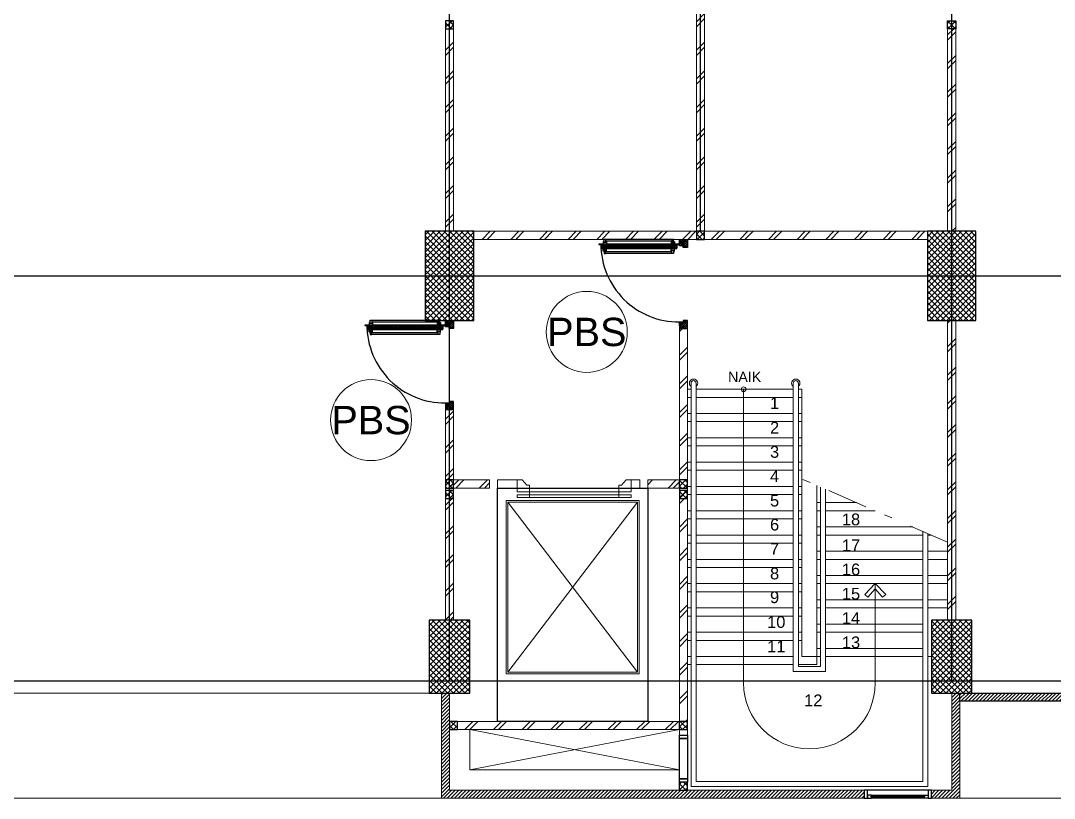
# Model space of a CAD drawing. Header units: millimetres. Extents: x -108 to 351, y -17 to 192.
# Drawn here: x 56.71 to 69.47, y -1.45 to 8.15 of the extents above; entities that cross this region are included whole.
import ezdxf
from ezdxf.enums import TextEntityAlignment as Align

# ---------------------------------------------------------------- set-up
doc = ezdxf.new("R2010")
doc.units = ezdxf.units.MM
doc.linetypes.add('DASHDOT', pattern=[1, 0.5, -0.25, 0, -0.25])
doc.layers.get('defpoints').update_dxf_attribs({"color": 1})
for name, color, linetype, lineweight in [('ars', 11, 'Continuous', 0), ('ars @ 1', 11, 'Continuous', 0), ('ARSIR', 31, 'Continuous', 5), ('KACA', 151, 'Continuous', 5), ('KOL', 1, 'Continuous', 30), ('KOLOM', 4, 'Continuous', 9), ('lan', 7, 'Continuous', 15), ('LIFT', 15, 'Continuous', 15), ('NOT', 7, 'Continuous', 20), ('Stair', 7, 'Continuous', 15), ('tem', 5, 'Continuous', 20)]:
    doc.layers.add(name, color=color, linetype=linetype, lineweight=lineweight)
doc.layers.add('as', color=1, linetype='Continuous', plot=False)
for name, color, linetype in [('HID', 1, 'Continuous'), ('Kusen', 30, 'Continuous'), ('STL', 6, 'Continuous')]:
    doc.layers.add(name, color=color, linetype=linetype)
doc.styles.add('RM25', font='arial.ttf')
doc.styles.add('S', font='simplex', dxfattribs={"width": 0.75})
doc.styles.get("Standard").update_dxf_attribs({"font": 'arial.ttf'})
pattern_1 = [(45, (1589.31912, -394.5002), (-0.176776695, 0.176776695), []), (45, (1589.38162, -394.5002), (-0.176776695, 0.176776695), [])]
pattern_2 = [(225, (1.1, 1e-06), (-0.014142, 0.014142), []), (135, (1.1, 1e-06), (0.014142, 0.014142), [])]
pattern_3 = [(315, (-2e-13, 1e-06), (0.014142, 0.014142), []), (45, (-2e-13, 1e-06), (-0.014142, 0.014142), [])]
pattern_4 = [(225, (31.017206, 56.904637), (0.02245064, -0.02245064), [])]
pattern_5 = [(45, (-12.4, 3.4375), (-0.1767767, 0.1767767), []), (45, (-12.3375, 3.4375), (-0.1767767, 0.1767767), [])]

# ---------------------------------------------------------------- blocks, each defined once
blk = doc.blocks.new('NAV')
blk.add_circle((0, -0.4), 0.4)
at = {"style": 'S', "width": 0.75, "flags": 4}
blk.add_attdef('AV', text='', height=0.3, dxfattribs=at).set_placement((0, -0.4), align=Align.MIDDLE)
blk = doc.blocks.new('k1')
at = {"layer": 'ars'}
h = blk.add_hatch(dxfattribs=at)
h.set_pattern_fill('_USER', color=256, scale=0.05, angle=45, double=1, pattern_type=0)
h.set_pattern_definition([(45, (0, -5), (-0.03535534, 0.03535534), []), (135, (0, -5), (-0.03535534, -0.03535534), [])])
h.paths.add_polyline_path([(-0.3, -0.55), (0.3, -0.55), (0.3, 0.55), (-0.3, 0.55)])
at = {"layer": 'KOL'}
blk.add_lwpolyline([(-0.3, -0.55), (0.3, -0.55), (0.3, 0.55), (-0.3, 0.55)], close=True, dxfattribs=at)
blk = doc.blocks.new('K 10.10')
at = {"layer": 'ars'}
h = blk.add_hatch(dxfattribs=at)
h.set_pattern_fill('_USER', color=256, scale=0.05, angle=45, double=1, pattern_type=0)
h.set_pattern_definition([(45, (0, 0), (-0.035355339, 0.035355339), []), (135, (0, 0), (-0.035355339, -0.035355339), [])])
h.paths.add_polyline_path([(1560.538, 1380.407), (1560.638, 1380.407), (1560.638, 1380.507), (1560.538, 1380.507)])
at = {"layer": 'KOL'}
blk.add_lwpolyline([(1560.538, 1380.407), (1560.638, 1380.407), (1560.638, 1380.507), (1560.538, 1380.507)], close=True, dxfattribs=at)
blk = doc.blocks.new('k3')
at = {"layer": 'ars'}
h = blk.add_hatch(dxfattribs=at)
h.set_pattern_fill('_USER', color=256, scale=0.05, angle=45, double=1, pattern_type=0)
h.set_pattern_definition([(45, (0, -5.05), (-0.03535534, 0.03535534), []), (135, (0, -5.05), (-0.03535534, -0.03535534), [])])
h.paths.add_polyline_path([(-0.25, -0.45), (0.25, -0.45), (0.25, 0.45), (-0.25, 0.45)])
at = {"layer": 'KOL'}
blk.add_lwpolyline([(-0.25, -0.45), (0.25, -0.45), (0.25, 0.45), (-0.25, 0.45)], close=True, dxfattribs=at)
blk = doc.blocks.new('D-P90')
at = {"layer": 'ars'}
h = blk.add_hatch(dxfattribs=at)
h.set_pattern_fill('ANSI37', color=256, scale=0.005, angle=-90, style=0)
h.set_pattern_definition([(45, (-1350.94906, -1248.591899), (0.01122532015, -0.01122532015), []), (315, (-1350.94906, -1248.591899), (-0.01122532015, -0.01122532015), [])])
h.paths.add_polyline_path([(0.009, -0.183, -0.414214), (0.01, -0.184), (0.01, -1.116, -0.414214), (0.009, -1.117), (-0.034, -1.117, 0.414214), (-0.037, -1.12), (-0.037, -1.142, -1), (-0.038, -1.142), (-0.038, -0.158, -1), (-0.037, -0.158), (-0.037, -0.181, 0.414214), (-0.034, -0.183)])
at = {"layer": 'as'}
for p, q in [((-0.04, -0.158), (-0.046, -0.158)), ((-0.042, -0.161), (-0.042, -0.155))]:
    blk.add_line(p, q, dxfattribs=at)
at = {"layer": 'HID'}
for p, q in [((-0.044, -0.125), (-0.092, -0.077)), ((-0.042, -0.123), (-0.091, -0.075)), ((-0.066, -0.147), (-0.023, -0.104)), ((-0.063, -0.147), (-0.023, -0.107)), ((0.966, -0.147), (0.923, -0.104)), ((0.963, -0.147), (0.923, -0.107)), ((0.942, -0.123), (0.991, -0.075)), ((0.944, -0.125), (0.992, -0.077))]:
    blk.add_line(p, q, dxfattribs=at)
for points in [[(-0.044, -0.125), (-0.044, -0.125), (-0.042, -0.123), (-0.042, -0.123)], [(0.944, -0.125), (0.944, -0.125), (0.942, -0.123), (0.942, -0.123)]]:
    blk.add_lwpolyline(points, dxfattribs=at)
at = {"layer": 'KOL'}
blk.add_line((0.97, -0.13), (0.97, -0.15), dxfattribs=at)
at = {"layer": 'Kusen', "ltscale": 2}
for p, q in [((-0.099, -0.221), (-0.099, -1.06)), ((-0.079, -0.241), (-0.079, -1.06)), ((-0.074, -0.211), (-0.04, -0.211)), ((-0.074, -0.221), (-0.074, -0.211)), ((-0.074, -0.251), (-0.074, -0.241)), ((-0.074, -0.251), (-0.04, -0.251)), ((-0.061, -0.251), (-0.061, -0.211)), ((-0.04, -0.251), (-0.04, -0.211)), ((0.046, -0.211), (0.012, -0.211)), ((0.012, -0.251), (0.012, -0.211)), ((0.046, -0.251), (0.012, -0.251)), ((0.033, -0.251), (0.033, -0.211)), ((0.046, -0.221), (0.046, -0.211)), ((0.046, -0.251), (0.046, -0.241)), ((0.053, -0.241), (0.053, -1.06)), ((0.073, -0.221), (0.073, -1.06)), ((-0.074, -1.05), (-0.04, -1.05)), ((-0.074, -1.05), (-0.074, -1.06)), ((-0.074, -1.08), (-0.074, -1.09)), ((-0.074, -1.09), (-0.04, -1.09)), ((-0.061, -1.05), (-0.061, -1.09)), ((-0.04, -1.05), (-0.04, -1.09)), ((0.046, -1.05), (0.012, -1.05)), ((0.012, -1.05), (0.012, -1.09)), ((0.046, -1.09), (0.012, -1.09)), ((0.033, -1.05), (0.033, -1.09)), ((0.046, -1.05), (0.046, -1.06)), ((0.046, -1.08), (0.046, -1.09))]:
    blk.add_line(p, q, dxfattribs=at)
at = {"layer": 'Kusen'}
for p, q in [((-0.042, -0.155), (-0.038, -0.156)), ((-0.042, -0.157), (-0.038, -0.158))]:
    blk.add_line(p, q, dxfattribs=at)
at = {"layer": 'Kusen', "ltscale": 2}
for points in [[(-0.099, -0.241), (-0.061, -0.241), (-0.061, -0.221), (-0.099, -0.221), (-0.099, -0.241)], [(0.073, -0.241), (0.033, -0.241), (0.033, -0.221), (0.073, -0.221), (0.073, -0.241)], [(-0.101, -1.06), (-0.061, -1.06), (-0.061, -1.08), (-0.101, -1.08), (-0.101, -1.06)], [(0.073, -1.06), (0.033, -1.06), (0.033, -1.08), (0.073, -1.08), (0.073, -1.06)]]:
    blk.add_lwpolyline(points, dxfattribs=at)
at = {"layer": 'Kusen'}
blk.add_circle((-0.042, -0.158), 0.001, dxfattribs=at)
for radius, start, end in [(0.0025, 75.7804, 11.3851), (0.961, 270, 0.4597)]:
    blk.add_arc((-0.042, -0.158), radius, start, end, dxfattribs=at)
at = {"layer": 'STL'}
for p, q in [((-0.038, -0.158), (-0.038, -1.142)), ((-0.037, -0.181), (-0.037, -0.158)), ((-0.034, -0.183), (0.009, -0.183)), ((0.01, -0.184), (0.01, -1.116)), ((-0.037, -1.12), (-0.037, -1.142)), ((-0.034, -1.117), (0.009, -1.117))]:
    blk.add_line(p, q, dxfattribs=at)
for points in [[(0, -0.1), (0, -0.103), (-0.019, -0.103, 0.414214), (-0.02, -0.105), (-0.02, -0.148, -0.414214), (-0.022, -0.15), (-0.068, -0.15, -0.414214), (-0.07, -0.148), (-0.07, -0.13), (-0.067, -0.13), (-0.067, -0.146, 0.414214), (-0.065, -0.147), (-0.024, -0.147, 0.414214), (-0.023, -0.146), (-0.023, -0.102, -0.414214), (-0.021, -0.1)], [(0.9, -0.1), (0.9, -0.103), (0.919, -0.103, -0.414214), (0.92, -0.105), (0.92, -0.148, 0.414214), (0.922, -0.15), (0.968, -0.15, 0.414214), (0.97, -0.148), (0.97, -0.13), (0.967, -0.13), (0.967, -0.146, -0.414214), (0.966, -0.147), (0.925, -0.147, -0.414214), (0.923, -0.146), (0.923, -0.102, 0.414214), (0.921, -0.1)]]:
    blk.add_lwpolyline(points, format="xyb", close=True, dxfattribs=at)
blk.add_lwpolyline([(0.009, -0.182), (-0.034, -0.182, -0.414214), (-0.035, -0.181), (-0.035, -0.158, 1), (-0.04, -0.158), (-0.04, -1.142, 1), (-0.035, -1.142), (-0.035, -1.12, -0.414214), (-0.034, -1.119), (0.009, -1.119, 0.414214), (0.012, -1.116), (0.012, -0.184)], format="xyb", dxfattribs=at)
for centre, radius, start, end in [((-0.038, -0.158), 0.00075, 0, 180), ((-0.034, -0.181), 0.0025, 180, 270), ((0.009, -0.184), 0.0025, 360, 90), ((0.009, -0.184), 0.001, 360, 90), ((-0.038, -1.142), 0.00075, 180, 0), ((-0.034, -1.12), 0.0025, 90, 180), ((0.009, -1.116), 0.001, 270, 0)]:
    blk.add_arc(centre, radius, start, end, dxfattribs=at)
blk = doc.blocks.new('PINTU DARURAT')
at = {"layer": 'ARSIR'}
h = blk.add_hatch(dxfattribs=at)
h.set_pattern_fill('_USER', color=256, scale=0.02, angle=315, style=0, double=1, pattern_type=0)
h.set_pattern_definition(pattern_3)
edge = h.paths.add_edge_path()
edge.add_line((0, 0), (0.1, 0))
edge.add_line((0.1, 0), (0.1, 0.05))
edge.add_line((0.1, 0.05), (0.077, 0.05))
edge.add_line((0.077, 0.05), (0.077, 0.096))
edge.add_arc((0.076, 0.096), 0.0015, 360, 450)
edge.add_line((0.075, 0.097), (0.035, 0.097))
edge.add_arc((0.035, 0.096), 0.0015, 90, 180)
edge.add_line((0.033, 0.096), (0.033, 0.08))
edge.add_line((0.033, 0.08), (0.03, 0.08))
edge.add_line((0.03, 0.08), (0.03, 0.1))
edge.add_line((0.03, 0.1), (0, 0.1))
edge.add_line((0, 0.1), (0, 0))
h = blk.add_hatch(dxfattribs=at)
h.set_pattern_fill('_USER', color=256, scale=0.02, angle=315, style=0, double=1, pattern_type=0)
h.set_pattern_definition(pattern_3)
edge = h.paths.add_edge_path()
edge.add_line((0, 0), (0.1, 0))
edge.add_line((0.1, 0), (0.1, 0.05))
edge.add_line((0.1, 0.05), (0.077, 0.05))
edge.add_line((0.077, 0.05), (0.077, 0.096))
edge.add_arc((0.076, 0.096), 0.0015, 360, 450)
edge.add_line((0.075, 0.097), (0.035, 0.097))
edge.add_arc((0.035, 0.096), 0.0015, 90, 180)
edge.add_line((0.033, 0.096), (0.033, 0.08))
edge.add_line((0.033, 0.08), (0.03, 0.08))
edge.add_line((0.03, 0.08), (0.03, 0.1))
edge.add_line((0.03, 0.1), (0, 0.1))
edge.add_line((0, 0.1), (0, 0))
h = blk.add_hatch(dxfattribs=at)
h.set_pattern_fill('_USER', color=256, scale=0.02, angle=315, style=0, double=1, pattern_type=0)
h.set_pattern_definition(pattern_2)
edge = h.paths.add_edge_path()
edge.add_line((1.1, 0), (1, 0))
edge.add_line((1, 0), (1, 0.05))
edge.add_line((1, 0.05), (1.023, 0.05))
edge.add_line((1.023, 0.05), (1.023, 0.096))
edge.add_arc((1.024, 0.096), 0.0015, -630, -540, ccw=False)
edge.add_line((1.024, 0.097), (1.065, 0.097))
edge.add_arc((1.065, 0.096), 0.0015, -360, -270, ccw=False)
edge.add_line((1.067, 0.096), (1.067, 0.08))
edge.add_line((1.067, 0.08), (1.07, 0.08))
edge.add_line((1.07, 0.08), (1.07, 0.1))
edge.add_line((1.07, 0.1), (1.1, 0.1))
edge.add_line((1.1, 0.1), (1.1, 0))
h = blk.add_hatch(dxfattribs=at)
h.set_pattern_fill('_USER', color=256, scale=0.02, angle=315, style=0, double=1, pattern_type=0)
h.set_pattern_definition(pattern_2)
edge = h.paths.add_edge_path()
edge.add_line((1.1, 0), (1, 0))
edge.add_line((1, 0), (1, 0.05))
edge.add_line((1, 0.05), (1.023, 0.05))
edge.add_line((1.023, 0.05), (1.023, 0.096))
edge.add_arc((1.024, 0.096), 0.0015, -630, -540, ccw=False)
edge.add_line((1.024, 0.097), (1.065, 0.097))
edge.add_arc((1.065, 0.096), 0.0015, -360, -270, ccw=False)
edge.add_line((1.067, 0.096), (1.067, 0.08))
edge.add_line((1.067, 0.08), (1.07, 0.08))
edge.add_line((1.07, 0.08), (1.07, 0.1))
edge.add_line((1.07, 0.1), (1.1, 0.1))
edge.add_line((1.1, 0.1), (1.1, 0))
at = {"layer": 'KOL'}
blk.add_line((1.1, 0.1), (1.1, 0), dxfattribs=at)
blk.add_line((1.1, 0.1), (1.1, 0), dxfattribs=at)
blk.add_line((1.1, 0.1), (1.1, 0), dxfattribs=at)
blk.add_line((1.1, 0.1), (1.1, 0), dxfattribs=at)
for points in [[(0, 0), (0.1, 0), (0.1, 0.05), (0.077, 0.05), (0.077, 0.096, 0.414214), (0.075, 0.097), (0.035, 0.097, 0.414214), (0.033, 0.096), (0.033, 0.08), (0.03, 0.08), (0.03, 0.1), (0, 0.1)], [(0, 0), (0.1, 0), (0.1, 0.05), (0.077, 0.05), (0.077, 0.096, 0.414214), (0.075, 0.097), (0.035, 0.097, 0.414214), (0.033, 0.096), (0.033, 0.08), (0.03, 0.08), (0.03, 0.1), (0, 0.1)], [(1.1, 0), (1, 0), (1, 0.05), (1.023, 0.05), (1.023, 0.096, -0.414214), (1.024, 0.097), (1.065, 0.097, -0.414214), (1.067, 0.096), (1.067, 0.08), (1.07, 0.08), (1.07, 0.1), (1.1, 0.1)], [(1.1, 0), (1, 0), (1, 0.05), (1.023, 0.05), (1.023, 0.096, -0.414214), (1.024, 0.097), (1.065, 0.097, -0.414214), (1.067, 0.096), (1.067, 0.08), (1.07, 0.08), (1.07, 0.1), (1.1, 0.1)]]:
    blk.add_lwpolyline(points, format="xyb", close=True, dxfattribs=at)
at = {"layer": 'Kusen', "xscale": -1, "rotation": 180}
blk.add_blockref('D-P90', (0.1, -0.05), dxfattribs=at)
blk = doc.blocks.new('T. J2')
at = {"layer": 'KACA', "color": 141}
blk.add_lwpolyline([(-0.379, 0.077), (0.291, 0.077), (0.291, 0.082), (-0.379, 0.082)], close=True, dxfattribs=at)
at = {"layer": 'Kusen'}
for p, q in [((-0.419, 0), (0.331, 0)), ((-0.369, 0.1), (0.281, 0.1)), ((0.281, 0.06), (-0.369, 0.06))]:
    blk.add_line(p, q, dxfattribs=at)
for points in [[(-0.459, 0), (-0.419, 0), (-0.419, 0.1), (-0.459, 0.1)], [(0.331, 0), (0.371, 0), (0.371, 0.1), (0.331, 0.1)]]:
    blk.add_lwpolyline(points, close=True, dxfattribs=at)
for points in [[(-0.369, 0.077), (-0.369, 0.06), (-0.419, 0.06), (-0.419, 0.1), (-0.369, 0.1), (-0.369, 0.082), (-0.379, 0.082), (-0.379, 0.077), (-0.369, 0.077)], [(0.281, 0.077), (0.281, 0.06), (0.331, 0.06), (0.331, 0.1), (0.281, 0.1), (0.281, 0.082), (0.291, 0.082), (0.291, 0.077), (0.281, 0.077)]]:
    blk.add_lwpolyline(points, dxfattribs=at)
blk = doc.blocks.new('P.SHAFT')
for points in [[(-0.05, 0.54), (-0.05, 0.58), (0.05, 0.58), (0.05, 0.54)], [(-0.05, 0.04), (-0.05, 0.54), (0.05, 0.54), (0.05, 0.04)], [(-0.05, 0), (-0.05, 0.04), (0.05, 0.04), (0.05, 0)]]:
    blk.add_lwpolyline(points, close=True)
blk = doc.blocks.new('LIFT BARANG MITSHUBISI')
at = {"layer": 'ARSIR'}
for p, q in [((-0.845, 1.05), (0.755, -1.05)), ((0.755, 1.05), (-0.845, -1.05))]:
    blk.add_line(p, q, dxfattribs=at)
at = {"layer": 'defpoints', "color": 3}
blk.add_lwpolyline([(0.883, -1.223), (0.883, 1.657), (-0.972, 1.657), (-0.972, -1.223)], close=True, dxfattribs=at)
at = {"layer": 'LIFT'}
for points in [[(-0.865, -1.07), (0.775, -1.07), (0.775, 1.07), (-0.865, 1.07)], [(-0.845, -1.05), (0.755, -1.05), (0.755, 1.05), (-0.845, 1.05)], [(-0.73, -1.141), (0.676, -1.141), (0.676, -1.105), (-0.73, -1.105)], [(-0.73, -1.141), (-0.577, -1.141), (-0.577, -1.105), (-0.73, -1.105)], [(-0.577, -1.176), (0.523, -1.176), (0.523, -1.141), (-0.577, -1.141)], [(0.523, -1.141), (0.676, -1.141), (0.676, -1.105), (0.523, -1.105)], [(-0.577, -1.223), (-0.73, -1.223), (-0.73, -1.176), (-0.577, -1.176)], [(-0.73, -1.223), (0.676, -1.223), (0.676, -1.176), (-0.73, -1.176)], [(0.523, -1.223), (0.676, -1.223), (0.676, -1.176), (0.523, -1.176)]]:
    blk.add_lwpolyline(points, close=True, dxfattribs=at)
for points in [[(-0.73, -1.223), (-0.73, -1.323), (-0.669, -1.323), (-0.612, -1.258), (-0.577, -1.258), (-0.577, -1.223), (-0.73, -1.223)], [(0.676, -1.223), (0.676, -1.323), (0.616, -1.323), (0.559, -1.258), (0.523, -1.258), (0.523, -1.223), (0.676, -1.223)]]:
    blk.add_lwpolyline(points, dxfattribs=at)
at = {"layer": 'tem'}
for points in [[(-0.972, -1.223), (-0.972, -1.323), (-0.73, -1.323), (-0.73, -1.223)], [(0.676, -1.223), (0.676, -1.323), (0.783, -1.323), (0.783, -1.223)]]:
    blk.add_lwpolyline(points, close=True, dxfattribs=at)
blk = doc.blocks.new('lt dasar')
at = {"layer": 'ars'}
h = blk.add_hatch(dxfattribs=at)
h.set_pattern_fill('TEMBOK', color=256, scale=0.25)
h.set_pattern_definition([(45, (-9.3, 3.4375), (-0.1767767, 0.1767767), []), (45, (-9.2375, 3.4375), (-0.1767767, 0.1767767), [])])
h.paths.add_polyline_path([(65.05, 8.3), (65.15, 8.3), (65.15, 5.55), (65.05, 5.55)])
h = blk.add_hatch(dxfattribs=at)
h.set_pattern_fill('TEMBOK', color=256, scale=0.25)
h.set_pattern_definition(pattern_5)
h.paths.add_polyline_path([(61.95, 8.05), (62.05, 8.05), (62.05, 5.55), (61.95, 5.55)])
h = blk.add_hatch(dxfattribs=at)
h.set_pattern_fill('TEMBOK', color=256, scale=0.25)
h.set_pattern_definition(pattern_5)
h.paths.add_polyline_path([(68.25, 8.05), (68.15, 8.05), (68.15, 5.55), (68.25, 5.55)])
h = blk.add_hatch(dxfattribs=at)
h.set_pattern_fill('ANSI31', color=256, scale=0.01, angle=180, style=0)
h.paths.add_polyline_path([(74.75, 1), (74.65, 1), (74.65, -0.15), (68.3, -0.15), (68.3, -0.25), (74.75, -0.25)])
h = blk.add_hatch(dxfattribs=at)
h.set_pattern_fill('ANSI31', color=256, scale=0.01, angle=180, style=0)
h.set_pattern_definition(pattern_4)
h.paths.add_polyline_path([(67.12, -1.45), (67.12, -1.35), (62, -1.35), (62, -0.15), (61.9, -0.15), (61.9, -1.45)])
h = blk.add_hatch(dxfattribs=at)
h.set_pattern_fill('ANSI31', color=256, scale=0.01, angle=180, style=0)
h.set_pattern_definition(pattern_4)
edge = h.paths.add_edge_path()
edge.add_line((68.3, -0.15), (68.3, -1.45))
edge.add_line((68.3, -1.45), (67.95, -1.45))
edge.add_line((67.95, -1.45), (67.95, -1.35))
edge.add_line((67.95, -1.35), (68.2, -1.35))
edge.add_line((68.2, -1.35), (68.2, -0.15))
edge.add_line((68.2, -0.15), (68.3, -0.15))
at = {"layer": 'ars @ 1'}
h = blk.add_hatch(dxfattribs=at)
h.set_pattern_fill('TEMBOK', color=256, scale=0.25)
h.set_pattern_definition(pattern_1)
h.paths.add_polyline_path([(65.05, 5.55), (65.05, 5.45), (62.3, 5.45), (62.3, 5.55)])
h = blk.add_hatch(dxfattribs=at)
h.set_pattern_fill('TEMBOK', color=256, scale=0.25)
h.set_pattern_definition(pattern_1)
h.paths.add_polyline_path([(67.9, 5.55), (67.9, 5.45), (65.15, 5.45), (65.15, 5.55)])
h = blk.add_hatch(dxfattribs=at)
h.set_pattern_fill('TEMBOK', color=256, scale=0.25)
h.set_pattern_definition([(45, (1589.29478, -394.5002), (-0.176776695, 0.176776695), []), (45, (1589.35728, -394.5002), (-0.176776695, 0.176776695), [])])
h.paths.add_polyline_path([(64.838, 4.35), (64.938, 4.35), (64.938, -0.5), (64.838, -0.5)])
h = blk.add_hatch(dxfattribs=at)
h.set_pattern_fill('TEMBOK', color=256, scale=0.25)
h.set_pattern_definition(pattern_1)
h.paths.add_polyline_path([(68.15, 4.45), (68.25, 4.45), (68.25, 0.75), (68.15, 0.75)])
h = blk.add_hatch(dxfattribs=at)
h.set_pattern_fill('TEMBOK', color=256, scale=0.25)
h.set_pattern_definition(pattern_1)
h.paths.add_polyline_path([(61.95, 3.35), (62.05, 3.35), (62.05, 0.75), (61.95, 0.75)])
h = blk.add_hatch(dxfattribs=at)
h.set_pattern_fill('TEMBOK', color=256, scale=0.25)
h.set_pattern_definition([(225, (-1514.71095, 457.4632), (0.176776695, -0.176776695), []), (225, (-1514.77345, 457.4632), (0.176776695, -0.176776695), [])])
h.paths.add_polyline_path([(62.494, 2.48), (62.494, 2.38), (62.05, 2.38), (62.05, 2.48)])
h = blk.add_hatch(dxfattribs=at)
h.set_pattern_fill('TEMBOK', color=256, scale=0.25)
h.set_pattern_definition([(225, (-1514.85527, 457.4632), (0.176776695, -0.176776695), []), (225, (-1514.91777, 457.4632), (0.176776695, -0.176776695), [])])
h.paths.add_polyline_path([(64.838, 2.48), (64.838, 2.38), (64.449, 2.38), (64.449, 2.48)])
h = blk.add_hatch(dxfattribs=at)
h.set_pattern_fill('TEMBOK', color=256, scale=0.25)
h.set_pattern_definition([(45, (-122.65885, -2.66058), (-0.1767767, 0.1767767), []), (45, (-122.59635, -2.66058), (-0.1767767, 0.1767767), [])])
h.paths.add_polyline_path([(62.1, -0.6), (62.1, -0.5), (64.838, -0.5), (64.838, -0.6)])
at = {"layer": 'ars'}
for p, q in [((64.982, -1.306), (64.982, 3.675)), ((65.044, -1.244), (65.044, 3.675)), ((66.244, 0.116), (66.244, 3.675)), ((66.307, 0.179), (66.307, 3.675)), ((64.938, 3.5), (64.982, 3.5)), ((65.044, 3.5), (66.244, 3.5)), ((66.307, 3.5), (66.35, 3.5)), ((64.938, 3.2), (64.982, 3.2)), ((65.044, 3.2), (66.244, 3.2)), ((66.307, 3.2), (66.35, 3.2)), ((64.938, 2.9), (64.982, 2.9)), ((65.044, 2.9), (66.244, 2.9)), ((66.307, 2.9), (66.35, 2.9)), ((64.938, 2.6), (64.982, 2.6)), ((65.044, 2.6), (66.244, 2.6)), ((66.307, 2.6), (66.35, 2.6)), ((64.938, 2.3), (64.982, 2.3)), ((65.044, 2.3), (66.244, 2.3)), ((66.307, 2.3), (66.35, 2.3)), ((66.581, 0.179), (66.581, 2.392)), ((66.644, 0.116), (66.644, 2.365)), ((66.537, 2.2), (66.581, 2.2)), ((66.644, 2.2), (67.026, 2.2)), ((64.938, 2), (64.982, 2)), ((65.044, 2), (66.244, 2)), ((66.307, 2), (66.35, 2)), ((66.537, 1.9), (66.581, 1.9)), ((66.644, 1.9), (67.719, 1.9)), ((67.844, -1.244), (67.844, 1.846)), ((67.906, -1.306), (67.906, 1.819)), ((64.938, 1.7), (64.982, 1.7)), ((65.044, 1.7), (66.244, 1.7)), ((66.307, 1.7), (66.35, 1.7)), ((66.537, 1.6), (66.581, 1.6)), ((66.644, 1.6), (67.844, 1.6)), ((67.906, 1.6), (68.15, 1.6)), ((64.938, 1.4), (64.982, 1.4)), ((65.044, 1.4), (66.244, 1.4)), ((66.307, 1.4), (66.35, 1.4)), ((66.537, 1.3), (66.581, 1.3)), ((66.644, 1.3), (67.844, 1.3)), ((67.906, 1.3), (68.15, 1.3)), ((64.938, 1.1), (64.982, 1.1)), ((65.044, 1.1), (66.244, 1.1)), ((66.307, 1.1), (66.35, 1.1)), ((66.537, 1), (66.581, 1)), ((66.644, 1), (67.844, 1)), ((67.906, 1), (68.15, 1)), ((64.938, 0.8), (64.982, 0.8)), ((65.044, 0.8), (66.244, 0.8)), ((66.307, 0.8), (66.35, 0.8)), ((66.537, 0.7), (66.581, 0.7)), ((66.644, 0.7), (67.844, 0.7)), ((64.938, 0.5), (64.982, 0.5)), ((65.044, 0.5), (66.244, 0.5)), ((66.307, 0.5), (66.35, 0.5)), ((66.537, 0.4), (66.581, 0.4)), ((66.644, 0.4), (67.844, 0.4)), ((66.537, 0.3), (66.537, 0.2)), ((64.938, 0.2), (64.982, 0.2)), ((64.938, 0.2), (64.982, 0.2)), ((65.044, 0.2), (66.244, 0.2)), ((66.307, 0.2), (66.537, 0.2)), ((66.307, 0.179), (66.581, 0.179)), ((66.244, 0.116), (66.644, 0.116)), ((65.044, -1.244), (67.844, -1.244)), ((64.982, -1.306), (67.906, -1.306))]:
    blk.add_line(p, q, dxfattribs=at)
for centre, radius, start, end in [((65.013, 3.675), 0.0512, 307.5719, 232.4281), ((65.013, 3.675), 0.0312, 0, 180), ((66.275, 3.675), 0.0512, 307.5719, 232.4281), ((66.275, 3.675), 0.0312, 0, 180)]:
    blk.add_arc(centre, radius, start, end, dxfattribs=at)
at = {"layer": 'as'}
for p, q in [((62, 0), (62, 13.1)), ((68.2, 0), (68.2, 13.1)), ((65.1, 5.55), (65.1, 11.2)), ((0, 5), (74.4, 5)), ((0, 0), (74.4, 0))]:
    blk.add_line(p, q, dxfattribs=at)
at = {"layer": 'KOL'}
blk.add_lwpolyline([(74.65, 1), (74.75, 1), (74.75, -0.25), (68.3, -0.25), (68.3, -0.15), (74.65, -0.15), (74.65, 0.75)], close=True, dxfattribs=at)
at = {"layer": 'lan'}
for p, q in [((64.938, 3.6), (64.982, 3.6)), ((65.044, 3.6), (66.244, 3.6)), ((65.631, 3.6), (65.631, -0.027)), ((66.307, 3.6), (66.35, 3.6)), ((66.35, 0.3), (66.35, 3.6)), ((64.938, 3.3), (64.982, 3.3)), ((65.044, 3.3), (66.244, 3.3)), ((66.307, 3.3), (66.35, 3.3)), ((64.938, 3), (64.982, 3)), ((65.044, 3), (66.244, 3)), ((66.307, 3), (66.35, 3)), ((64.938, 2.7), (64.982, 2.7)), ((65.044, 2.7), (66.244, 2.7)), ((66.307, 2.7), (66.35, 2.7)), ((64.938, 2.4), (64.982, 2.4)), ((65.044, 2.4), (66.244, 2.4)), ((66.307, 2.4), (66.35, 2.4)), ((66.537, 0.3), (66.537, 2.411)), ((64.938, 2.1), (64.982, 2.1)), ((65.044, 2.1), (66.244, 2.1)), ((66.307, 2.1), (66.35, 2.1)), ((66.537, 2.1), (66.581, 2.1)), ((66.644, 2.1), (67.257, 2.1)), ((64.938, 1.8), (64.982, 1.8)), ((65.044, 1.8), (66.244, 1.8)), ((66.307, 1.8), (66.35, 1.8)), ((66.537, 1.8), (66.581, 1.8)), ((66.644, 1.8), (67.844, 1.8)), ((67.906, 1.8), (67.95, 1.8)), ((64.938, 1.5), (64.982, 1.5)), ((65.044, 1.5), (66.244, 1.5)), ((66.307, 1.5), (66.35, 1.5)), ((66.537, 1.5), (66.581, 1.5)), ((66.644, 1.5), (67.844, 1.5)), ((67.906, 1.5), (68.15, 1.5)), ((64.938, 1.2), (64.982, 1.2)), ((65.044, 1.2), (66.244, 1.2)), ((66.307, 1.2), (66.35, 1.2)), ((66.537, 1.2), (66.581, 1.2)), ((66.644, 1.2), (67.844, 1.2)), ((67.257, -0.027), (67.257, 1.2)), ((67.906, 1.2), (68.15, 1.2)), ((64.938, 0.9), (64.982, 0.9)), ((65.044, 0.9), (66.244, 0.9)), ((66.307, 0.9), (66.35, 0.9)), ((66.537, 0.9), (66.581, 0.9)), ((66.644, 0.9), (67.844, 0.9)), ((67.906, 0.9), (68.15, 0.9)), ((64.938, 0.6), (64.982, 0.6)), ((65.044, 0.6), (66.244, 0.6)), ((66.307, 0.6), (66.35, 0.6)), ((66.537, 0.6), (66.581, 0.6)), ((66.644, 0.6), (67.844, 0.6)), ((64.938, 0.3), (64.982, 0.3)), ((64.938, 0.3), (64.982, 0.3)), ((65.044, 0.3), (66.244, 0.3)), ((66.35, 0.3), (66.581, 0.3)), ((66.644, 0.3), (67.844, 0.3)), ((67.906, 0.3), (67.95, 0.3)), ((56.05, -0.15), (61.75, -0.15)), ((0.45, -1.45), (73.95, -1.45))]:
    blk.add_line(p, q, dxfattribs=at)
at = {"layer": 'lan', "linetype": 'DASHDOT'}
blk.add_line((68.15, 1.713), (66.35, 2.492), dxfattribs=at)
at = {"layer": 'lan', "linetype": 'Continuous'}
for p, q in [((62.25, -1.1), (62.25, -0.6)), ((64.838, -1.1), (62.25, -1.1))]:
    blk.add_line(p, q, dxfattribs=at)
at = {"layer": 'lan', "ltscale": 2}
blk.add_lwpolyline([(67.166, 1.032), (67.126, 1.066), (67.257, 1.2), (67.388, 1.066), (67.348, 1.032), (67.257, 1.138), (67.166, 1.032)], close=True, dxfattribs=at)
at = {"layer": 'lan', "linetype": 'Continuous'}
for points in [[(62.25, -1.1), (64.838, -0.6)], [(62.25, -0.6), (64.838, -1.1)]]:
    blk.add_lwpolyline(points, dxfattribs=at)
at = {"layer": 'lan'}
blk.add_arc((66.444, -0.027), 0.813, 180, 0, dxfattribs=at)
at = {"layer": 'Stair'}
blk.add_circle((65.631, 3.6), 0.0296, dxfattribs=at)
at = {"layer": 'tem', "ltscale": 2}
for points in [[(65.05, 8.3), (65.15, 8.3), (65.15, 5.55), (65.05, 5.55)], [(61.95, 8.05), (62.05, 8.05), (62.05, 5.55), (61.95, 5.55)], [(68.25, 8.05), (68.15, 8.05), (68.15, 5.55), (68.25, 5.55)], [(65.05, 5.55), (65.05, 5.45), (62.3, 5.45), (62.3, 5.55)], [(67.9, 5.55), (67.9, 5.45), (65.15, 5.45), (65.15, 5.55)], [(64.838, 4.35), (64.938, 4.35), (64.938, -0.5), (64.838, -0.5)], [(68.15, 4.45), (68.25, 4.45), (68.25, 0.75), (68.15, 0.75)], [(61.95, 3.35), (62.05, 3.35), (62.05, 0.75), (61.95, 0.75)], [(64.938, -0.67), (64.838, -0.67), (64.838, -0.6), (64.938, -0.6)]]:
    blk.add_lwpolyline(points, close=True, dxfattribs=at)
at = {"layer": 'tem'}
for points in [[(62.494, 2.48), (62.494, 2.38), (62.05, 2.38), (62.05, 2.48)], [(64.838, 2.48), (64.838, 2.38), (64.449, 2.38), (64.449, 2.48)], [(67.12, -1.45), (67.12, -1.35), (62, -1.35), (62, -0.15), (61.9, -0.15), (61.9, -1.45)], [(62.1, -0.6), (62.1, -0.5), (64.838, -0.5), (64.838, -0.6)]]:
    blk.add_lwpolyline(points, close=True, dxfattribs=at)
blk.add_lwpolyline([(68.3, -0.15), (68.3, -1.45), (67.95, -1.45), (67.95, -1.35), (68.2, -1.35), (68.2, -0.15), (68.3, -0.15)], dxfattribs=at)
at = {"color": 2, "xscale": -1, "rotation": 90}
for p in [(64.938, 5.45), (62.05, 4.45)]:
    blk.add_blockref('PINTU DARURAT', p, dxfattribs=at)
at = {"xscale": -1, "rotation": 180}
blk.add_blockref('LIFT BARANG MITSHUBISI', (63.566, 1.157), dxfattribs=at)
at = {"layer": 'KOL'}
for p in [(62, 5), (68.2, 5)]:
    blk.add_blockref('k1', p, dxfattribs=at)
at = {"layer": 'KOL', "rotation": 180}
for p in [(62, 0.3), (68.2, 0.3)]:
    blk.add_blockref('k3', p, dxfattribs=at)
at = {"layer": 'KOLOM', "extrusion": (0, 0, -1), "xscale": -1, "zscale": -1}
for p, rotation in [((1498.588, -1372.357), 359.9999999999999), ((-1445.557, -1555.088), 270), ((-1442.457, -1558.288), 270), ((-1445.345, -1558.288), 270)]:
    blk.add_blockref('K 10.10', p, dxfattribs=dict(at, rotation=rotation))
at = {"layer": 'KOLOM', "extrusion": (0, 0, -1), "zscale": -1}
blk.add_blockref('K 10.10', (-1628.788, -1372.357), dxfattribs=at)
at = {"layer": 'KOLOM', "extrusion": (0, 0, -1), "xscale": -1, "zscale": -1}
for p in [(1498.588, -1378.027), (1495.701, -1378.027), (1498.538, -1381.007), (1495.701, -1381.007), (1495.701, -1381.757)]:
    blk.add_blockref('K 10.10', p, dxfattribs=at)
at = {"layer": 'Kusen', "color": 2, "rotation": 359.9999772094499}
blk.add_blockref('P.SHAFT', (64.888, -1.25), dxfattribs=at)
at = {"layer": 'Kusen', "rotation": 180}
blk.add_blockref('T. J2', (67.491, -1.35), dxfattribs=at)
at = {"layer": 'NOT', "insert": (65.848, 3.815), "char_height": 0.125, "attachment_point": 3, "style": 'RM25'}
blk.add_mtext_dynamic_manual_height_columns('NAIK', width=0.44894, gutter_width=1.25, heights=[0], dxfattribs=at)
at = {"layer": 'NOT', "attachment_point": 9}
for s, insert, char_height in [('1', (66.07, 3.357), 0.145), ('2', (66.07, 3.053), 0.145), ('3', (66.07, 2.752), 0.145), ('4', (66.07, 2.454), 0.145), ('5', (66.07, 2.151), 0.145), ('18', (67.07, 1.919), 0.1448), ('6', (66.07, 1.854), 0.145), ('7', (66.07, 1.557), 0.145), ('17', (67.07, 1.601), 0.1448), ('16', (67.07, 1.301), 0.1448), ('8', (66.07, 1.251), 0.145), ('9', (66.07, 0.958), 0.145), ('15', (67.07, 1.001), 0.1448), ('10', (66.147, 0.652), 0.1448), ('14', (67.07, 0.703), 0.1448), ('13', (67.07, 0.401), 0.1448), ('11', (66.147, 0.352), 0.1448), ('12', (66.604, -0.313), 0.1448)]:
    blk.add_mtext_dynamic_manual_height_columns(s, width=0.30472, gutter_width=1, heights=[0], dxfattribs=dict(at, insert=insert, char_height=char_height))

msp = doc.modelspace()

# ---------------------------------------------------------------- block references
at = {"layer": 'lan'}
msp.add_blockref('lt dasar', (0, 0), dxfattribs=at)
at = {"layer": 'NOT'}
ref = msp.add_blockref('NAV', (63.69538, 4.8075), dxfattribs=dict(at, xscale=1.25, yscale=1.25, zscale=1.25))
ref.add_attrib('AV', 'PBS', dxfattribs={"layer": '0', "height": 0.35, "flags": 4}).set_placement((63.69538, 4.3075), align=Align.MIDDLE)
ref = msp.add_blockref('NAV', (61.03154, 3.71933), dxfattribs=dict(at, xscale=1.25, yscale=1.25, zscale=1.25))
ref.add_attrib('AV', 'PBS', dxfattribs={"layer": '0', "height": 0.35, "flags": 4}).set_placement((61.03154, 3.21933), align=Align.MIDDLE)

doc.saveas('drawing.dxf')
